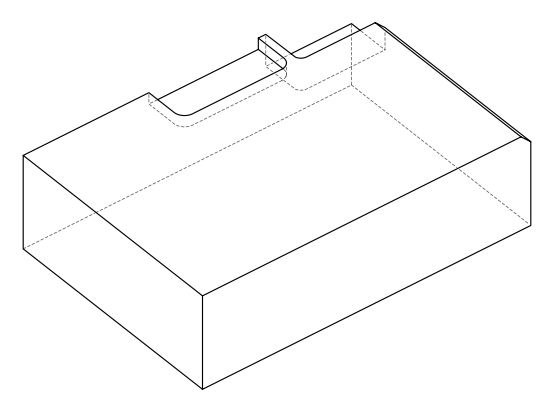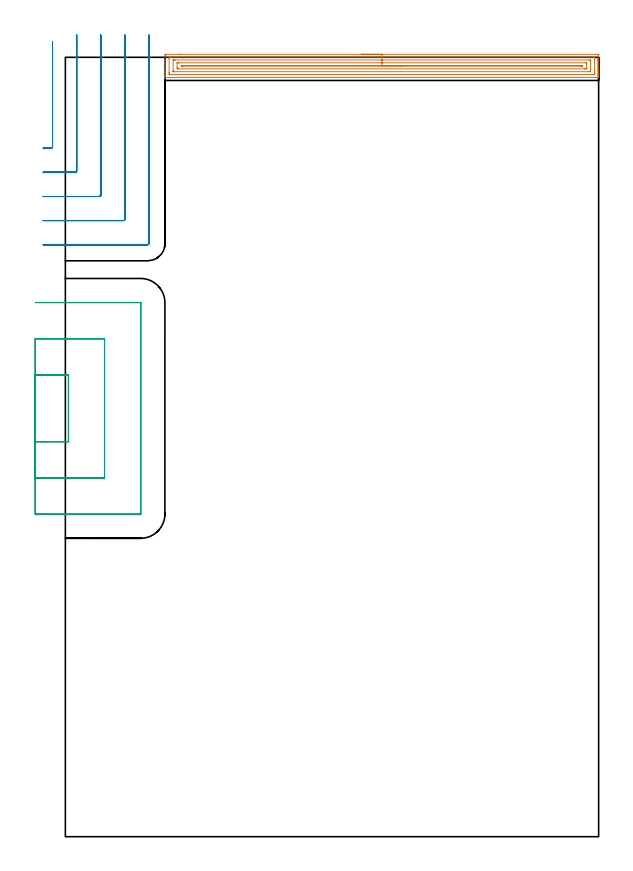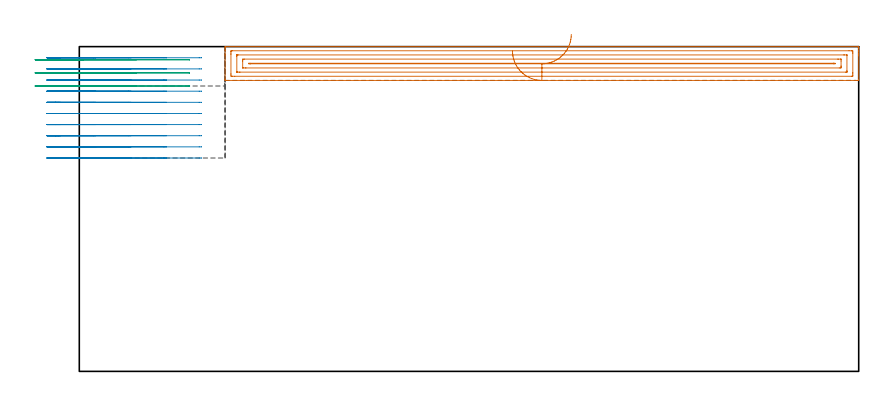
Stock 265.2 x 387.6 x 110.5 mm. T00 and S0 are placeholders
(PLAN: 3 operations, 2 tool changes, 25.2 min)
(1 AREA_MILL | FG_CHAMFER_SURFACE | UGT0205_001 | 8.79 min | 14680 mm3)
(2 MILL_CORNER_NOTCH_RECTANGULAR | CORNER_NOTCH_RECTANGULAR | NXT0201_012 | Follow Part, ap 4, ae 75% | 12.11 min | 189202 mm3)
(3 MILL_SLOT | SLOT_PARTIAL_RECTANGULAR | UGT0201_106 | Follow Part, ap 6, ae 75% | 4.27 min | 84880 mm3)
(TOOL UGT0205_001 | Chamfer Mill 20 x 3 x 45 deg. | D20 FL50 Z2)
(TOOL NXT0201_012 | ENDMILL 16mm [2P460-1600-NA 1630] | D16 FL38 Z6)
(TOOL UGT0201_106 | End Mill 24 mm | D24 FL25 Z2)
(OP 1 AREA_MILL)
G17 G21 G94 G90
T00 M6
G54
G17 G0 G90 X147.4 Y389.1 S1061 M3
G43 Z120.5 H0
Z109.
G94 G1 X147.438 Z108.128 F250.
X147.552 Z107.264
X147.741 Z106.412
X148.003 Z105.58
X148.337 Z104.774
X148.74 Z104.
X149.209 Z103.264
X149.74 Z102.572
X150.329 Z101.929
X150.972 Z101.34
X151.664 Z100.808
X152.4 Z100.34
X153.174 Z99.937
X153.98 Z99.603
X154.812 Z99.341
X155.664 Z99.152
X156.528 Z99.038
X157.4 Z99.
X264.584
X265.017 Y389.096 Z99.002
X265.19 Y389.092 Z99.006
X265.2 Y388.915 Z99.182
Y380.704 Z107.39
Y380.157 Z107.94
Y379.822 Z108.274
Y379.275 Z108.821
Y378.94 Z109.155
Y378.271 Z109.828
Y377.948 Z110.152
Y377.607 Z110.484
X265.193 Y377.602 Z110.488
X265.031 Y377.6 Z110.5
X49.769
X49.658 Y377.603 Z110.49
X49.642 Y377.605 Z110.488
X49.61 Y377.63 Z110.462
X49.6 Y377.948 Z110.152
Y378.271 Z109.828
Y378.94 Z109.155
Y380.157 Z107.94
Y380.704 Z107.39
Y388.642 Z99.456
X49.602 Y388.918 Z99.18
X49.61 Y389.092 Z99.006
X49.786 Y389.099 Z98.999
X56.915 Y389.1 Z99.
X157.4
Y387.686 Z100.414
X262.798 Y387.685 Z100.415
X262.874
X263.17 Y387.679 Z100.421
X263.19 Y387.582 Z100.518
X263.197 Y387.365 Z100.735
X263.199 Y386.878 Z101.222
X263.2 Y386.481 Z101.619
X263.199 Y379.822 Z108.278
X263.198 Y379.427 Z108.673
X263.19 Y379.035 Z109.065
X262.798 Y379.018 Z109.082
X262.721 Y379.016 Z109.084
X261.904 Y379.014 Z109.086
X52.002 Y379.015 Z109.085
X51.926
X51.63 Y379.021 Z109.079
X51.61 Y379.118 Z108.982
X51.603 Y379.335 Z108.765
X51.601 Y379.822 Z108.278
X51.6 Y380.219 Z107.881
X51.601 Y386.878 Z101.222
X51.602 Y387.273 Z100.827
X51.61 Y387.665 Z100.435
X52.002 Y387.682 Z100.418
X52.079 Y387.684 Z100.416
X52.896 Y387.686 Z100.414
X157.4
Y386.272 Z101.828
X260.732 Y386.271 Z101.829
X261.011
X261.104 Y386.269 Z101.831
X261.176 Y386.265 Z101.835
X261.19 Y386.263 Z101.837
X261.194 Y386.235 Z101.865
X261.197 Y386.182 Z101.918
X261.199 Y385.996 Z102.104
X261.2 Y385.81 Z102.29
X261.199 Y380.519 Z107.581
X261.193 Y380.456 Z107.644
X261.19 Y380.438 Z107.662
X261.182 Y380.435 Z107.665
X261.151 Y380.432 Z107.668
X261.011 Y380.43 Z107.67
X260.397 Y380.429 Z107.671
X260.118 Y380.428 Z107.672
X54.068 Y380.429 Z107.671
X53.789
X53.696 Y380.431 Z107.669
X53.623 Y380.435 Z107.665
X53.61 Y380.437 Z107.663
X53.606 Y380.465 Z107.635
X53.603 Y380.518 Z107.582
X53.601 Y380.704 Z107.396
X53.6 Y380.89 Z107.21
X53.601 Y386.181 Z101.919
X53.607 Y386.244 Z101.856
X53.61 Y386.262 Z101.838
X53.618 Y386.265 Z101.835
X53.649 Y386.268 Z101.832
X53.789 Y386.27 Z101.83
X54.403 Y386.272 Z101.828
X54.682
X157.4
Y384.857 Z103.243
X258.592
X259.073 Y384.852 Z103.248
X259.18 Y384.85 Z103.25
X259.19 Y384.664 Z103.436
X259.2 Y384.257 Z103.843
Y384.232 Z103.868
Y382.493 Z105.607
Y382.039 Z106.061
X259.198 Y381.932 Z106.168
X259.194 Y381.879 Z106.221
X259.191 Y381.856 Z106.244
X259.173 Y381.85 Z106.25
X258.962 Y381.846 Z106.254
X258.332 Y381.843 Z106.257
X258.072
X56.208
X55.727 Y381.848 Z106.253
X55.62 Y381.849 Z106.251
X55.61 Y382.036 Z106.064
X55.6 Y382.443 Z105.657
Y382.468 Z105.632
X55.601 Y384.661 Z103.439
X55.602 Y384.768 Z103.332
X55.606 Y384.821 Z103.279
X55.609 Y384.844 Z103.256
X55.627 Y384.85 Z103.25
X55.838 Y384.854 Z103.246
X56.468 Y384.857 Z103.243
X56.728
X157.4
Y383.443 Z104.657
X256.64
X256.828 Y383.441 Z104.659
X257.19 Y383.435 Z104.665
X257.192 Y383.35 Z104.75
X257.19 Y383.276 Z104.824
X256.922 Y383.264 Z104.836
X256.734 Y383.258 Z104.842
X256.639 Y383.257 Z104.843
X256.545
X58.16
X57.972 Y383.259 Z104.841
X57.61 Y383.265 Z104.835
X57.608 Y383.35 Z104.75
X57.61 Y383.424 Z104.676
X57.878 Y383.436 Z104.664
X58.066 Y383.442 Z104.658
X58.16 Y383.443 Z104.657
X58.255
X157.4
X158.272 Z104.695
X159.137 Z104.809
X159.988 Z104.998
X160.82 Z105.26
X161.626 Z105.594
X162.4 Z105.997
X163.136 Z106.465
X163.828 Z106.996
X164.471 Z107.586
X165.06 Z108.229
X165.592 Z108.921
X166.06 Z109.657
X166.463 Z110.431
X166.797 Z111.237
X167.059 Z112.069
X167.248 Z112.92
X167.362 Z113.785
X167.4 Z114.657
G0 Z120.5
M5
M2
(OP 2 MILL_CORNER_NOTCH_RECTANGULAR)
G17 G21 G94 G90
T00 M6
G54
G17 G0 G90 X-11. Y342.4 S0 M3
G43 Z120.5 H1
Z106.71
G94 G1 X-8. F250.
X-7.195 F500.
G3 X-6.4 Y343.195 R0.8
G1 Y392.4
Y395.4 F250.
G0 Z120.5
X-11. Y330.4
Z106.71
G1 X-8.
X4.805 F500.
G3 X5.6 Y331.195 R0.8
G1 Y395.524
Y395.6
X5.606 Y398.6 F250.
G0 Z120.5
X-11. Y318.4
Z106.71
G1 X-8.
X16.805 F500.
G3 X17.6 Y319.195 R0.8
G1 Y395.524
Y395.6
X17.61 Y398.6 F250.
G0 Z120.5
X-11. Y306.4
Z106.71
G1 X-8.
X28.804 F500.
G3 X29.6 Y307.196 R0.8
G1 Y395.524
Y395.6
X29.619 Y398.6 F250.
G0 Z120.5
X-11. Y294.4
Z106.71
G1 X-8.
X40.804 F500.
G3 X41.6 Y295.196 R0.8
G1 Y395.524
Y398.524 F250.
G0 Z120.5
X-11. Y342.4
Z102.92
G1 X-8.
X-7.195 F500.
G3 X-6.4 Y343.195 R0.8
G1 Y392.4
Y395.4 F250.
G0 Z120.5
X-11. Y330.4
Z102.92
G1 X-8.
X4.805 F500.
G3 X5.6 Y331.195 R0.8
G1 Y395.6
Y398.6 F250.
G0 Z120.5
X-11. Y318.4
Z102.92
G1 X-8.
X16.804 F500.
G3 X17.6 Y319.196 R0.8
G1 Y395.6
Y398.6 F250.
G0 Z120.5
X-11. Y306.4
Z102.92
G1 X-8.
X28.804 F500.
G3 X29.6 Y307.196 R0.8
G1 Y395.6
Y398.6 F250.
G0 Z120.5
X-11. Y294.4
Z102.92
G1 X-8.
X40.804 F500.
G3 X41.6 Y295.196 R0.8
G1 Y395.6
Y398.6 F250.
G0 Z120.5
X-11. Y342.4
Z99.13
G1 X-8.
X-7.195 F500.
G3 X-6.4 Y343.195 R0.8
G1 Y392.4
Y395.4 F250.
G0 Z120.5
X-11. Y330.4
Z99.13
G1 X-8.
X4.805 F500.
G3 X5.6 Y331.195 R0.8
G1 Y395.6
Y398.6 F250.
G0 Z120.5
X-11. Y318.4
Z99.13
G1 X-8.
X16.804 F500.
G3 X17.6 Y319.196 R0.8
G1 Y395.6
Y398.6 F250.
G0 Z120.5
X-11. Y306.4
Z99.13
G1 X-8.
X28.804 F500.
G3 X29.6 Y307.196 R0.8
G1 Y395.6
Y398.6 F250.
G0 Z120.5
X-11. Y294.4
Z99.13
G1 X-8.
X40.804 F500.
G3 X41.6 Y295.196 R0.8
G1 Y395.6
Y398.6 F250.
G0 Z120.5
X-11. Y342.4
Z95.34
G1 X-8.
X-7.195 F500.
G3 X-6.4 Y343.195 R0.8
G1 Y392.4
Y395.4 F250.
G0 Z120.5
X-11. Y330.4
Z95.34
G1 X-8.
X4.805 F500.
G3 X5.6 Y331.195 R0.8
G1 Y395.6
Y398.6 F250.
G0 Z120.5
X-11. Y318.4
Z95.34
G1 X-8.
X16.805 F500.
G3 X17.6 Y319.195 R0.8
G1 Y395.6
Y398.6 F250.
G0 Z120.5
X-11. Y306.4
Z95.34
G1 X-8.
X28.804 F500.
G3 X29.6 Y307.196 R0.8
G1 Y395.6
Y398.6 F250.
G0 Z120.5
X-11. Y294.4
Z95.34
G1 X-8.
X40.804 F500.
G3 X41.6 Y295.196 R0.8
G1 Y395.6
Y398.6 F250.
G0 Z120.5
X-11. Y342.4
Z91.55
G1 X-8.
X-7.195 F500.
G3 X-6.4 Y343.195 R0.8
G1 Y392.4
Y395.4 F250.
G0 Z120.5
X-11. Y330.4
Z91.55
G1 X-8.
X4.805 F500.
G3 X5.6 Y331.195 R0.8
G1 Y395.6
Y398.6 F250.
G0 Z120.5
X-11. Y318.4
Z91.55
G1 X-8.
X16.805 F500.
G3 X17.6 Y319.195 R0.8
G1 Y395.6
Y398.6 F250.
G0 Z120.5
X-11. Y306.4
Z91.55
G1 X-8.
X28.804 F500.
G3 X29.6 Y307.196 R0.8
G1 Y395.6
Y398.6 F250.
G0 Z120.5
X-11. Y294.4
Z91.55
G1 X-8.
X40.804 F500.
G3 X41.6 Y295.196 R0.8
G1 Y395.6
Y398.6 F250.
G0 Z120.5
X-11. Y342.4
Z87.76
G1 X-8.
X-7.195 F500.
G3 X-6.4 Y343.195 R0.8
G1 Y392.4
Y395.4 F250.
G0 Z120.5
X-11. Y330.4
Z87.76
G1 X-8.
X4.805 F500.
G3 X5.6 Y331.195 R0.8
G1 Y395.6
Y398.6 F250.
G0 Z120.5
X-11. Y318.4
Z87.76
G1 X-8.
X16.805 F500.
G3 X17.6 Y319.195 R0.8
G1 Y395.6
Y398.6 F250.
G0 Z120.5
X-11. Y306.4
Z87.76
G1 X-8.
X28.804 F500.
G3 X29.6 Y307.196 R0.8
G1 Y395.6
Y398.6 F250.
G0 Z120.5
X-11. Y294.4
Z87.76
G1 X-8.
X40.804 F500.
G3 X41.6 Y295.196 R0.8
G1 Y395.6
Y398.6 F250.
G0 Z120.5
X-11. Y342.4
Z83.97
G1 X-8.
X-7.195 F500.
G3 X-6.4 Y343.195 R0.8
G1 Y392.4
Y395.4 F250.
G0 Z120.5
X-11. Y330.4
Z83.97
G1 X-8.
X4.805 F500.
G3 X5.6 Y331.195 R0.8
G1 Y395.6
Y398.6 F250.
G0 Z120.5
X-11. Y318.4
Z83.97
G1 X-8.
X16.805 F500.
G3 X17.6 Y319.195 R0.8
G1 Y395.6
Y398.6 F250.
G0 Z120.5
X-11. Y306.4
Z83.97
G1 X-8.
X28.804 F500.
G3 X29.6 Y307.196 R0.8
G1 Y395.6
Y398.6 F250.
G0 Z120.5
X-11. Y294.4
Z83.97
G1 X-8.
X40.804 F500.
G3 X41.6 Y295.196 R0.8
G1 Y395.6
Y398.6 F250.
G0 Z120.5
X-11. Y342.4
Z80.18
G1 X-8.
X-7.195 F500.
G3 X-6.4 Y343.195 R0.8
G1 Y392.4
Y395.4 F250.
G0 Z120.5
X-11. Y330.4
Z80.18
G1 X-8.
X4.805 F500.
G3 X5.6 Y331.195 R0.8
G1 Y395.6
Y398.6 F250.
G0 Z120.5
X-11. Y318.4
Z80.18
G1 X-8.
X16.805 F500.
G3 X17.6 Y319.195 R0.8
G1 Y395.6
Y398.6 F250.
G0 Z120.5
X-11. Y306.4
Z80.18
G1 X-8.
X28.804 F500.
G3 X29.6 Y307.196 R0.8
G1 Y395.6
Y398.6 F250.
G0 Z120.5
X-11. Y294.4
Z80.18
G1 X-8.
X40.804 F500.
G3 X41.6 Y295.196 R0.8
G1 Y395.6
Y398.6 F250.
G0 Z120.5
X-11. Y342.4
Z76.39
G1 X-8.
X-7.195 F500.
G3 X-6.4 Y343.195 R0.8
G1 Y392.4
Y395.4 F250.
G0 Z120.5
X-11. Y330.4
Z76.39
G1 X-8.
X4.805 F500.
G3 X5.6 Y331.195 R0.8
G1 Y395.6
Y398.6 F250.
G0 Z120.5
X-11. Y318.4
Z76.39
G1 X-8.
X16.805 F500.
G3 X17.6 Y319.195 R0.8
G1 Y395.6
Y398.6 F250.
G0 Z120.5
X-11. Y306.4
Z76.39
G1 X-8.
X28.804 F500.
G3 X29.6 Y307.196 R0.8
G1 Y395.6
Y398.6 F250.
G0 Z120.5
X-11. Y294.4
Z76.39
G1 X-8.
X40.804 F500.
G3 X41.6 Y295.196 R0.8
G1 Y395.6
Y398.6 F250.
G0 Z120.5
X-11. Y342.4
Z72.6
G1 X-8.
X-7.195 F500.
G3 X-6.4 Y343.195 R0.8
G1 Y392.4
Y395.4 F250.
G0 Z120.5
X-11. Y330.4
Z72.6
G1 X-8.
X4.805 F500.
G3 X5.6 Y331.195 R0.8
G1 Y395.6
Y398.6 F250.
G0 Z120.5
X-11. Y318.4
Z72.6
G1 X-8.
X16.805 F500.
G3 X17.6 Y319.195 R0.8
G1 Y395.6
Y398.6 F250.
G0 Z120.5
X-11. Y306.4
Z72.6
G1 X-8.
X28.804 F500.
G3 X29.6 Y307.196 R0.8
G1 Y395.6
Y398.6 F250.
G0 Z120.5
X-11. Y294.4
Z72.6
G1 X-8.
X40.804 F500.
G3 X41.6 Y295.196 R0.8
G1 Y395.6
Y398.6 F250.
G0 Z120.5
M5
M2
(OP 3 MILL_SLOT)
G17 G21 G94 G90
T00 M6
G54
G17 G0 G90 X-15. Y196.4 S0 M3
G43 Z120.5 H0
Z106.033
G94 G1 X-12. F250.
X1.5 F500.
Y229.6
X-12.
X-15. F250.
Y178.4
X-12.
X19.5 F500.
Y247.6
X-12.
X-15. F250.
Y160.4
X-12.
X37.4 F500.
X37.455 Y160.405
X37.495 Y160.445
X37.5 Y160.5
Y265.5
X37.495 Y265.555
X37.455 Y265.595
X37.4 Y265.6
X-12.
X-15. F250.
G0 Y196.4 Z101.567
G1 X-12.
X1.5 F500.
Y229.6
X-12.
X-15. F250.
Y178.4
X-12.
X19.5 F500.
Y247.6
X-12.
X-15. F250.
Y160.4
X-12.
X37.4 F500.
X37.455 Y160.405
X37.495 Y160.445
X37.5 Y160.5
Y265.5
X37.495 Y265.555
X37.455 Y265.595
X37.4 Y265.6
X-12.
X-15. F250.
G0 Y196.4 Z97.1
G1 X-12.
X1.5 F500.
Y229.6
X-12.
X-15. F250.
Y178.4
X-12.
X19.5 F500.
Y247.6
X-12.
X-15. F250.
Y160.4
X-12.
X37.4 F500.
X37.455 Y160.405
X37.495 Y160.445
X37.5 Y160.5
Y265.5
X37.495 Y265.555
X37.455 Y265.595
X37.4 Y265.6
X-12.
X-15. F250.
G0 Z120.5
M5
M2
